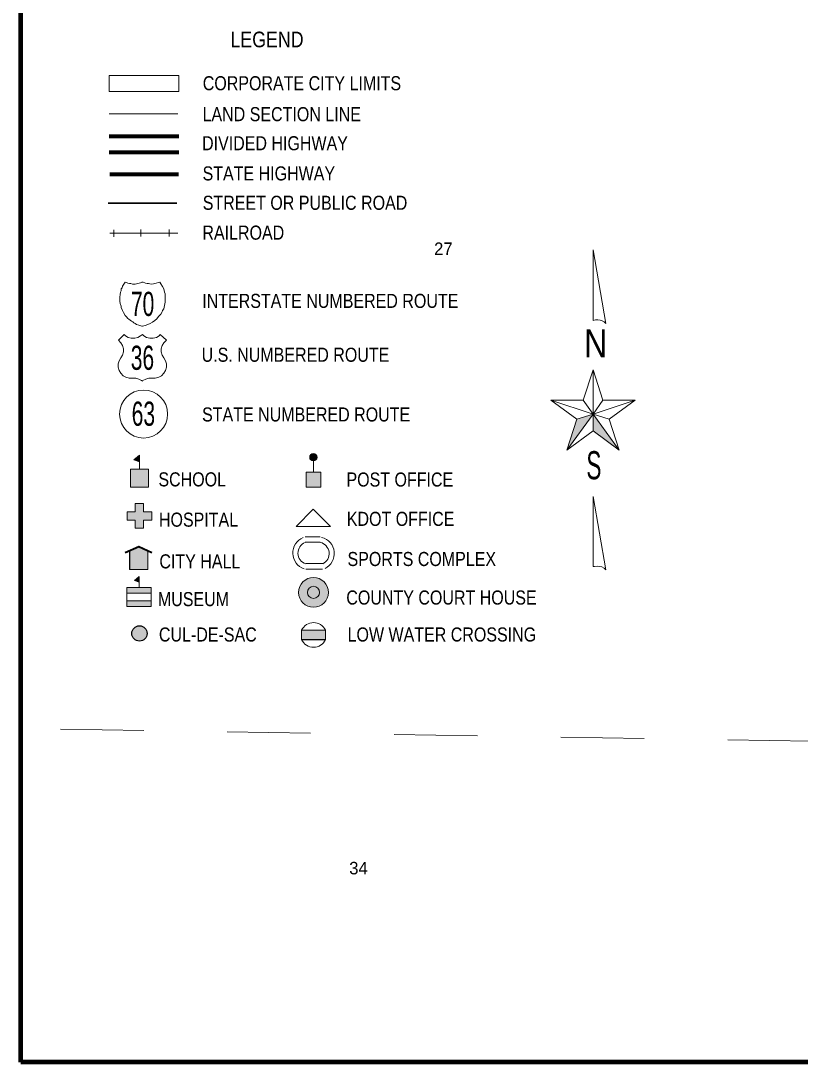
# Model space of a CAD drawing. Extents: x -4.25 to 0.15, y -11.26 to -7.33.
# Drawn here: x -4.252 to -3.318, y -11.208 to -9.959 of the extents above; entities that cross this region are included whole.
import ezdxf
from ezdxf.enums import TextEntityAlignment as Align

# ---------------------------------------------------------------- set-up
doc = ezdxf.new("R2010")
doc.units = 0
doc.header["$LTSCALE"] = 0.0061
doc.linetypes.add('LONG_DASHED', pattern=[7.5, 6, -1.5])
doc.linetypes.add('MEDIUM_DASHED', pattern=[4.5, 3, -1.5])
for name, color, linetype, lineweight in [('15', 7, 'MEDIUM_DASHED', 13), ('48', 7, 'Continuous', 106), ('50', 7, 'Continuous', 13), ('51', 7, 'Continuous', 13)]:
    doc.layers.add(name, color=color, linetype=linetype, lineweight=lineweight)
doc.layers.add('45', color=7, linetype='Continuous')

msp = doc.modelspace()

# ---------------------------------------------------------------- hatches: boundary and pattern name
at = {"layer": '50'}
for points in [[(-4.109848, -10.487879), (-4.116288, -10.485417), (-4.109848, -10.479924)], [(-3.901047, -10.486858, 1), (-3.901431, -10.478037, 1)], [(-4.120644, -10.518371), (-4.120644, -10.49678), (-4.099053, -10.49678), (-4.099053, -10.518371)], [(-3.910038, -10.518371), (-3.910038, -10.500189), (-3.892424, -10.500189), (-3.892424, -10.518371)], [(-4.114773, -10.567424), (-4.104735, -10.567424), (-4.104735, -10.557765), (-4.095076, -10.557765), (-4.095076, -10.547917), (-4.104735, -10.547917), (-4.104735, -10.538068), (-4.114773, -10.538068), (-4.114773, -10.547917), (-4.124621, -10.547917), (-4.124621, -10.557765), (-4.114773, -10.557765)], [(-4.110227, -10.589773), (-4.121402, -10.594697), (-4.121402, -10.617045), (-4.099811, -10.617045), (-4.099811, -10.594697)], [(-4.110227, -10.632197), (-4.110227, -10.625379), (-4.11553, -10.630114)], [(-3.883217, -10.643901, 1), (-3.91893, -10.645006, 1)], [(-3.894032, -10.642797, 1), (-3.908115, -10.646111, 1)], [(-4.095644, -10.638636), (-4.095644, -10.645455), (-4.125, -10.645455), (-4.125, -10.638636)], [(-4.095644, -10.654545), (-4.095644, -10.661364), (-4.125, -10.661364), (-4.125, -10.654545)], [(-4.100488, -10.693722, 1), (-4.118954, -10.693722, 1)], [(-3.915341, -10.689773), (-3.886742, -10.689773), (-3.886742, -10.701136), (-3.915341, -10.701136)]]:
    msp.add_hatch(color=256, dxfattribs=at).paths.add_polyline_path(points)
at = {"layer": '51'}
for points in [[(-3.597538, -10.473864), (-3.585417, -10.436932), (-3.566098, -10.430682)], [(-3.566098, -10.430682), (-3.566098, -10.450947), (-3.534848, -10.473864)]]:
    msp.add_hatch(color=256, dxfattribs=at).paths.add_polyline_path(points)

# ---------------------------------------------------------------- linework, layer by layer
at = {"layer": '15'}
msp.add_line((-4.204545, -10.808523), (-1.195833, -10.856061), dxfattribs=at)
at = {"layer": '48'}
msp.add_lwpolyline([(-4.251894, -11.207765), (-4.251894, -7.325189), (-0.369318, -7.325189), (-0.369318, -11.207765)], close=True, dxfattribs=at)
at = {"layer": '50', "linetype": 'MEDIUM_DASHED'}
msp.add_line((-4.146023, -10.070833), (-4.063636, -10.070833), dxfattribs=at)
at = {"layer": '50', "lineweight": 80}
for p, q in [((-4.146023, -10.097348), (-4.062689, -10.097348)), ((-4.146023, -10.116856), (-4.062689, -10.116856)), ((-4.145265, -10.143182), (-4.062879, -10.143182))]:
    msp.add_line(p, q, dxfattribs=at)
at = {"layer": '50', "lineweight": 35}
msp.add_line((-4.147159, -10.177652), (-4.064773, -10.177652), dxfattribs=at)
at = {"layer": '50'}
for p, q in [((-4.140341, -10.209659), (-4.140341, -10.217992)), ((-4.107955, -10.20928), (-4.107955, -10.217614)), ((-4.074242, -10.20928), (-4.074242, -10.217614)), ((-4.145265, -10.213826), (-4.063636, -10.213826)), ((-4.109659, -10.49678), (-4.109659, -10.487879)), ((-3.901136, -10.500758), (-3.901136, -10.486553)), ((-3.892992, -10.57803), (-3.911174, -10.57803)), ((-3.892992, -10.58428), (-3.911174, -10.58428)), ((-3.910417, -10.610038), (-3.890152, -10.610038)), ((-3.910417, -10.616667), (-3.890152, -10.616667)), ((-4.110227, -10.638447), (-4.110227, -10.632197)), ((-3.91553, -10.689962), (-3.886742, -10.689962)), ((-3.886742, -10.701326), (-3.91553, -10.701326))]:
    msp.add_line(p, q, dxfattribs=at)
at = {"layer": '50', "linetype": 'LONG_DASHED'}
msp.add_lwpolyline([(-4.145833, -10.024621), (-4.0625, -10.024621), (-4.0625, -10.043939), (-4.145833, -10.043939)], close=True, dxfattribs=at)
at = {"layer": '50'}
for points in [[(-4.126705, -10.272348), (-4.128598, -10.274811), (-4.129924, -10.277462), (-4.130303, -10.279167), (-4.131439, -10.280682), (-4.131818, -10.282765), (-4.132386, -10.28447), (-4.132955, -10.287311), (-4.133333, -10.29053), (-4.133144, -10.295265), (-4.132765, -10.298295), (-4.131818, -10.301326), (-4.131439, -10.30303), (-4.130114, -10.306439), (-4.128788, -10.309091), (-4.126705, -10.312311), (-4.125189, -10.314015), (-4.123674, -10.315909), (-4.122348, -10.316856), (-4.121023, -10.318182), (-4.119318, -10.319318), (-4.117803, -10.320265), (-4.116477, -10.321402), (-4.114962, -10.32197), (-4.113258, -10.323106), (-4.110417, -10.324053), (-4.107008, -10.325189), (-4.106061, -10.325189), (-4.102841, -10.324432), (-4.099621, -10.323485), (-4.09678, -10.32197), (-4.094129, -10.320455), (-4.091477, -10.318561), (-4.089015, -10.316477), (-4.086742, -10.313826), (-4.08428, -10.310985), (-4.082576, -10.308144), (-4.082008, -10.306629), (-4.080682, -10.304356), (-4.079735, -10.300379), (-4.078977, -10.296591), (-4.078788, -10.292992), (-4.078977, -10.289394), (-4.078977, -10.286553), (-4.079545, -10.28447), (-4.080682, -10.280682), (-4.082008, -10.277652), (-4.083902, -10.274621), (-4.085227, -10.272348), (-4.086932, -10.272917), (-4.089773, -10.273864), (-4.091288, -10.274242), (-4.092992, -10.274621), (-4.095833, -10.274811), (-4.098864, -10.274242), (-4.100568, -10.274053), (-4.102273, -10.273864), (-4.103409, -10.273295), (-4.105114, -10.272727), (-4.106061, -10.272348), (-4.107008, -10.272727), (-4.108333, -10.273295), (-4.110038, -10.273864), (-4.111553, -10.274242), (-4.114962, -10.274811), (-4.118182, -10.274811), (-4.120076, -10.274242), (-4.121591, -10.274053), (-4.123485, -10.273674), (-4.125189, -10.272917)], [(-4.12803, -10.335417), (-4.134848, -10.342235), (-4.132008, -10.345455), (-4.130114, -10.348485), (-4.128977, -10.352462), (-4.128977, -10.35625), (-4.130114, -10.360227), (-4.132008, -10.363447), (-4.133902, -10.366667), (-4.135038, -10.370644), (-4.135038, -10.374621), (-4.133902, -10.378598), (-4.132008, -10.381629), (-4.129167, -10.384659), (-4.125947, -10.386553), (-4.122159, -10.387689), (-4.114205, -10.387689), (-4.110417, -10.388636), (-4.107197, -10.39053), (-4.106061, -10.391288), (-4.105682, -10.39053), (-4.102083, -10.388636), (-4.098295, -10.387689), (-4.09072, -10.387689), (-4.086364, -10.386553), (-4.083144, -10.384659), (-4.080492, -10.381629), (-4.078409, -10.378598), (-4.077273, -10.374621), (-4.077273, -10.370644), (-4.078409, -10.366667), (-4.080492, -10.363447), (-4.082386, -10.360227), (-4.083523, -10.35625), (-4.083523, -10.352462), (-4.082386, -10.348485), (-4.080492, -10.345455), (-4.077273, -10.342235), (-4.084848, -10.335417), (-4.085985, -10.336742), (-4.089394, -10.338826), (-4.093182, -10.339773), (-4.097348, -10.339773), (-4.101136, -10.338826), (-4.104545, -10.336742), (-4.106061, -10.335417), (-4.108333, -10.336742), (-4.111742, -10.338826), (-4.115341, -10.339773), (-4.119508, -10.339773), (-4.123295, -10.338826), (-4.126515, -10.336742)], [(-4.109848, -10.487879), (-4.116288, -10.485417), (-4.109848, -10.479924)], [(-4.120644, -10.518371), (-4.120644, -10.49678), (-4.099053, -10.49678), (-4.099053, -10.518371)], [(-3.910038, -10.518371), (-3.910038, -10.500189), (-3.892424, -10.500189), (-3.892424, -10.518371)], [(-4.114773, -10.567424), (-4.104735, -10.567424), (-4.104735, -10.557765), (-4.095076, -10.557765), (-4.095076, -10.547917), (-4.104735, -10.547917), (-4.104735, -10.538068), (-4.114773, -10.538068), (-4.114773, -10.547917), (-4.124621, -10.547917), (-4.124621, -10.557765), (-4.114773, -10.557765)], [(-3.92178, -10.56553), (-3.901326, -10.544886), (-3.880682, -10.565341)], [(-4.110227, -10.589773), (-4.121402, -10.594697), (-4.121402, -10.617045), (-4.099811, -10.617045), (-4.099811, -10.594697)], [(-4.110227, -10.632197), (-4.110227, -10.625379), (-4.11553, -10.630114)], [(-4.095644, -10.638636), (-4.095644, -10.645455), (-4.125, -10.645455), (-4.125, -10.638636)], [(-4.095644, -10.654545), (-4.095644, -10.661364), (-4.125, -10.661364), (-4.125, -10.654545)], [(-3.915341, -10.689773), (-3.886742, -10.689773), (-3.886742, -10.701136), (-3.915341, -10.701136)]]:
    msp.add_lwpolyline(points, close=True, dxfattribs=at)
at = {"layer": '50', "lineweight": 40}
msp.add_lwpolyline([(-4.126705, -10.59678), (-4.110417, -10.589583), (-4.095076, -10.59678)], dxfattribs=at)
at = {"layer": '50'}
for points in [[(-4.117992, -10.616856), (-4.121591, -10.616856), (-4.121591, -10.594508)], [(-4.099811, -10.594508), (-4.099811, -10.616856), (-4.118182, -10.616856)], [(-4.095644, -10.647348), (-4.095644, -10.645455), (-4.125, -10.645455), (-4.125, -10.654545), (-4.095644, -10.654545), (-4.095644, -10.64697)]]:
    msp.add_lwpolyline(points, dxfattribs=at)
for centre, radius in [((-4.104743, -10.430615), 0.028789), ((-3.901239, -10.482448), 0.004415), ((-3.901074, -10.644454), 0.017865), ((-3.901074, -10.644454), 0.007234)]:
    msp.add_circle(centre, radius, dxfattribs=at)
at = {"layer": '50', "lineweight": 25}
msp.add_circle((-4.109721, -10.693722), 0.009233, dxfattribs=at)
at = {"layer": '50'}
for centre, radius, start, end in [((-3.905932, -10.597445), 0.020055, 111.82978, 251.18127), ((-3.905932, -10.597348), 0.013799, 111.82978, 251.18127), ((-3.896215, -10.597914), 0.013799, 296.54144, 75.89292), ((-3.896215, -10.598011), 0.020055, 296.54144, 75.89292), ((-3.901024, -10.696434), 0.015769, 24.77119, 155.22881), ((-3.901024, -10.694555), 0.015769, 204.77119, 335.22881)]:
    msp.add_arc(centre, radius, start, end, dxfattribs=at)
at = {"layer": '51'}
for p, q in [((-3.57803, -10.414205), (-3.566098, -10.377462)), ((-3.566098, -10.377462), (-3.554167, -10.414205))]:
    msp.add_line(p, q, dxfattribs=at)
for points in [[(-3.566098, -10.318371), (-3.566098, -10.233902), (-3.550568, -10.322159), (-3.552841, -10.320265), (-3.555303, -10.318939), (-3.557576, -10.317992), (-3.560227, -10.317803), (-3.563068, -10.317803)], [(-3.566098, -10.377462), (-3.57803, -10.414205), (-3.566098, -10.430682)], [(-3.566098, -10.377462), (-3.566098, -10.430682), (-3.554167, -10.414205)], [(-3.616667, -10.414205), (-3.566098, -10.430682), (-3.585417, -10.436932)], [(-3.57803, -10.414205), (-3.616667, -10.414205), (-3.566098, -10.430682)], [(-3.51553, -10.414205), (-3.554167, -10.414205), (-3.566098, -10.430682)], [(-3.566098, -10.430682), (-3.54678, -10.436932), (-3.51553, -10.414205)], [(-3.597538, -10.473864), (-3.566098, -10.430682), (-3.566098, -10.450947)], [(-3.597538, -10.473864), (-3.585417, -10.436932), (-3.566098, -10.430682)], [(-3.566098, -10.430682), (-3.54678, -10.436932), (-3.534848, -10.473864)], [(-3.566098, -10.430682), (-3.566098, -10.450947), (-3.534848, -10.473864)], [(-3.566098, -10.613636), (-3.566098, -10.529356), (-3.550568, -10.617424), (-3.552652, -10.61553), (-3.555492, -10.614015), (-3.558712, -10.613258), (-3.561174, -10.612879), (-3.564205, -10.613258)]]:
    msp.add_lwpolyline(points, close=True, dxfattribs=at)
for points in [[(-3.585417, -10.436932), (-3.616667, -10.414205), (-3.57803, -10.414205), (-3.566098, -10.377462)], [(-3.554167, -10.414205), (-3.51553, -10.414205), (-3.54678, -10.436932)], [(-3.566098, -10.450947), (-3.597538, -10.473864), (-3.585417, -10.436932)], [(-3.54678, -10.436932), (-3.534848, -10.473864), (-3.566098, -10.450947)]]:
    msp.add_lwpolyline(points, dxfattribs=at)

# ---------------------------------------------------------------- texts
at = {"layer": '45'}
for s, p in [('27', (-3.745455, -10.239962)), ('34', (-3.847159, -10.982576))]:
    msp.add_text(s, height=0.015, dxfattribs=at).set_placement(p, align=Align.CENTER)
at = {"layer": '50'}
for s, height, width, p in [('LEGEND', 0.01875, 0.85, (-3.956818, -9.990909)), ('CORPORATE CITY LIMITS', 0.01688, 0.85, (-3.914962, -10.042424)), ('LAND SECTION LINE', 0.01688, 0.85, (-3.939205, -10.079545)), ('DIVIDED HIGHWAY', 0.01688, 0.85, (-3.947254, -10.114394)), ('STATE HIGHWAY', 0.01688, 0.85, (-3.95464, -10.150568)), ('STREET OR PUBLIC ROAD', 0.01688, 0.85, (-3.911269, -10.185795)), ('RAILROAD', 0.01688, 0.85, (-3.985227, -10.221591)), ('70', 0.02898, 0.65, (-4.105966, -10.313068)), ('INTERSTATE NUMBERED ROUTE', 0.01688, 0.85, (-3.880966, -10.303409)), ('36', 0.02898, 0.65, (-4.106155, -10.377652)), ('U.S. NUMBERED ROUTE', 0.01688, 0.85, (-3.922727, -10.367992)), ('63', 0.02898, 0.65, (-4.105019, -10.444697)), ('STATE NUMBERED ROUTE', 0.01688, 0.85, (-3.909943, -10.439583)), ('SCHOOL', 0.01688, 0.85, (-4.046496, -10.517424)), ('POST OFFICE', 0.01688, 0.85, (-3.797633, -10.517614)), ('HOSPITAL', 0.01688, 0.85, (-4.03892, -10.56572)), ('KDOT OFFICE', 0.01688, 0.85, (-3.796686, -10.564773)), ('CITY HALL', 0.01688, 0.85, (-4.037311, -10.61572)), ('SPORTS COMPLEX', 0.01688, 0.85, (-3.771307, -10.612879)), ('MUSEUM', 0.01688, 0.85, (-4.044981, -10.660985)), ('COUNTY COURT HOUSE', 0.01688, 0.85, (-3.747727, -10.659091)), ('CUL-DE-SAC', 0.01688, 0.85, (-4.027746, -10.703409)), ('LOW WATER CROSSING', 0.01688, 0.85, (-3.747254, -10.703409))]:
    msp.add_text(s, height=height, dxfattribs=dict(at, width=width)).set_placement(p, align=Align.CENTER)
at = {"layer": '51'}
for s, width, p in [('N', 0.85, (-3.562973, -10.362689)), ('S', 0.6, (-3.565057, -10.508902))]:
    msp.add_text(s, height=0.03375, dxfattribs=dict(at, width=width)).set_placement(p, align=Align.CENTER)

doc.saveas('drawing.dxf')
